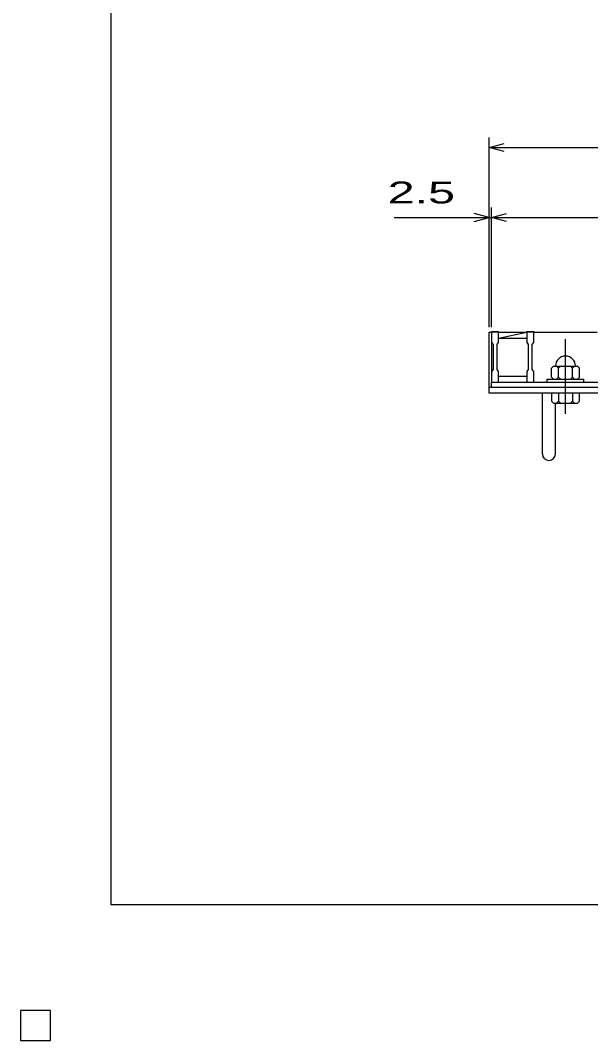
# Model space of a CAD drawing. Units: millimetres, scale not verified. Extents: x -1820 to 1731, y -1282 to 1054.
# Drawn here: x -1820 to -1249, y -1282 to -260 of the extents above; entities that cross this region are included whole.
import ezdxf
from ezdxf.enums import TextEntityAlignment as Align

# ---------------------------------------------------------------- set-up
doc = ezdxf.new("R2010")
doc.units = ezdxf.units.MM
doc.header["$LTSCALE"] = 10
doc.linetypes.add('CHAIN', pattern=[18.5, 12, -1.5, 3.5, -1.5])
for name, color, linetype, lineweight in [('0_2', 150, 'Continuous', 25), ('16', 3, 'Continuous', 25), ('19', 6, 'Continuous', 25), ('22', 4, 'Continuous', 25)]:
    doc.layers.add(name, color=color, linetype=linetype, lineweight=lineweight)
doc.styles.add('ベクトル', font='')
doc.styles.get('ベクトル').set_extended_font_data('ベクトル')

msp = doc.modelspace()

# ---------------------------------------------------------------- linework, layer by layer
at = {"layer": '0_2'}
for p, q in [((-1729, -1146.5), (-1729, 1053.5)), ((1731, -1146.5), (-1729, -1146.5))]:
    msp.add_line(p, q, dxfattribs=at)
at = {"layer": '16'}
for p, q in [((-1348, -572.5), (-1348, -571.8)), ((-1348, -571.8), (-1341, -571.8)), ((-1348, -572.5), (-1348, -583)), ((-1341, -572.5), (-1348, -572.5)), ((-1348, -572.5), (-1348, -616.5)), ((-1341, -571.8), (-1341, -572.5)), ((-1341, -583), (-1341, -572.5)), ((-1341, -572.5), (-1312.7, -572.5)), ((-1341, -578.5), (-1312.7, -572.5)), ((-1312.7, -572.5), (-1312.7, -571.8)), ((-1312.7, -571.8), (-1305.7, -571.8)), ((-1312.7, -572.5), (-1312.7, -583)), ((-1305.7, -572.5), (-1312.7, -572.5)), ((-1305.7, -571.8), (-1305.7, -572.5)), ((-1305.7, -583), (-1305.7, -572.5)), ((-1305.7, -572.5), (-1242.1, -572.5)), ((-1341, -578.5), (-1312.7, -578.5)), ((-1348, -583), (-1346.5, -585)), ((-1346.5, -585), (-1346.5, -610)), ((-1342.5, -585), (-1341, -583)), ((-1342.5, -610), (-1342.5, -585)), ((-1312.7, -583), (-1311.2, -585)), ((-1311.2, -585), (-1311.2, -610)), ((-1307.2, -585), (-1305.7, -583)), ((-1307.2, -610), (-1307.2, -585)), ((-1346.5, -610), (-1348, -612)), ((-1348, -612), (-1348, -622.5)), ((-1341, -612), (-1342.5, -610)), ((-1341, -622.5), (-1341, -612)), ((-1311.2, -610), (-1312.7, -612)), ((-1312.7, -612), (-1312.7, -622.5)), ((-1305.7, -612), (-1307.2, -610)), ((-1305.7, -622.5), (-1305.7, -612)), ((-1285.9, -606.5), (-1287.9, -608.5)), ((-1287.9, -617.5), (-1287.9, -608.5)), ((-1285.9, -606.5), (-1261.9, -606.5)), ((-1280.9, -608.5), (-1282.9, -606.5)), ((-1280.9, -608.5), (-1278.9, -606.5)), ((-1280.9, -617.5), (-1280.9, -608.5)), ((-1266.9, -608.5), (-1268.9, -606.5)), ((-1266.9, -608.5), (-1264.9, -606.5)), ((-1266.9, -617.5), (-1266.9, -608.5)), ((-1259.9, -608.5), (-1261.9, -606.5)), ((-1259.9, -617.5), (-1259.9, -608.5)), ((-1348, -622.5), (-1341, -622.5)), ((-1348, -622.5), (-353, -622.5)), ((-1348, -627.5), (-1348, -622.5)), ((-1341, -616.5), (-1312.7, -616.5)), ((-1312.7, -622.5), (-1305.7, -622.5)), ((-1305.7, -622.5), (-1242.1, -622.5)), ((-1292.4, -622.5), (-1292.4, -619.5)), ((-1292.4, -619.5), (-1255.4, -619.5)), ((-1292.4, -622.5), (-1255.4, -622.5)), ((-1287.9, -617.5), (-1285.9, -619.5)), ((-1282.9, -619.5), (-1280.9, -617.5)), ((-1280.9, -617.5), (-1278.9, -619.5)), ((-1268.9, -619.5), (-1266.9, -617.5)), ((-1266.9, -617.5), (-1264.9, -619.5)), ((-1261.9, -619.5), (-1259.9, -617.5)), ((-1255.4, -622.5), (-1255.4, -619.5)), ((-1348, -627.5), (-353, -627.5)), ((-1790, -1252.5), (-1820, -1252.5)), ((-1820, -1252.5), (-1820, -1282.5)), ((-1790, -1252.5), (-1820, -1252.5)), ((-1820, -1252.5), (-1820, -1282.5)), ((-1790, -1252.5), (-1820, -1252.5)), ((-1820, -1252.5), (-1820, -1282.5)), ((-1790, -1252.5), (-1820, -1252.5)), ((-1820, -1252.5), (-1820, -1282.5)), ((-1790, -1252.5), (-1820, -1252.5)), ((-1820, -1252.5), (-1820, -1282.5)), ((-1790, -1282.5), (-1790, -1252.5)), ((-1790, -1282.5), (-1790, -1252.5)), ((-1790, -1282.5), (-1790, -1252.5)), ((-1790, -1282.5), (-1790, -1252.5)), ((-1790, -1282.5), (-1790, -1252.5)), ((-1820, -1282.5), (-1790, -1282.5)), ((-1820, -1282.5), (-1790, -1282.5)), ((-1820, -1282.5), (-1790, -1282.5)), ((-1820, -1282.5), (-1790, -1282.5)), ((-1820, -1282.5), (-1790, -1282.5))]:
    msp.add_line(p, q, dxfattribs=at)
at = {"layer": '16', "linetype": 'CHAIN'}
msp.add_line((-1273.9, -654.5), (-1273.9, -579.5), dxfattribs=at)
at = {"layer": '16'}
msp.add_arc((-1273.9, -606.5), 10, 0, 180, dxfattribs=at)
at = {"layer": '19'}
for p, q in [((-1350.5, -627.5), (-1350.5, -572.5)), ((-1350.5, -572.5), (-1348, -572.5)), ((-1350.5, -627.5), (-350.5, -627.5)), ((-1350.5, -633.5), (-1350.5, -627.5)), ((-350.5, -633.5), (-1350.5, -633.5)), ((-1297, -694.61), (-1297, -633.5)), ((-1287.9, -633.5), (-1287.9, -641.5)), ((-1259.9, -633.5), (-1287.9, -633.5)), ((-1280.9, -633.5), (-1280.9, -641.5)), ((-1266.9, -633.5), (-1266.9, -641.5)), ((-1259.9, -641.5), (-1259.9, -633.5)), ((-1287.9, -641.5), (-1285.9, -643.5)), ((-1285.9, -643.5), (-1261.9, -643.5)), ((-1284, -694.61), (-1284, -643.5)), ((-1280.9, -641.5), (-1282.9, -643.5)), ((-1278.9, -643.5), (-1280.9, -641.5)), ((-1266.9, -641.5), (-1268.9, -643.5)), ((-1264.9, -643.5), (-1266.9, -641.5)), ((-1261.9, -643.5), (-1259.9, -641.5))]:
    msp.add_line(p, q, dxfattribs=at)
msp.add_arc((-1290.5, -694.61), 6.5, 180, 0, dxfattribs=at)
at = {"layer": '22'}
for p, q in [((-1350.5, -567.5), (-1350.5, -377.5)), ((-1350.5, -387.5), (-1335.5, -383.5)), ((-1335.5, -391.5), (-1350.5, -387.5)), ((-1350.5, -387.5), (-350.5, -387.5)), ((-1350.5, -567.5), (-1350.5, -447.5)), ((-1348, -567.5), (-1348, -447.5)), ((-1445.5, -457.5), (-1350.5, -457.5)), ((-1350.5, -457.5), (-1365.5, -453.5)), ((-1365.5, -461.5), (-1350.5, -457.5)), ((-1350.5, -457.5), (-1348, -457.5)), ((-1348, -457.5), (-1333, -453.5)), ((-1333, -461.5), (-1348, -457.5)), ((-1348, -457.5), (-353, -457.5))]:
    msp.add_line(p, q, dxfattribs=at)
at = {"layer": '22', "color": 2}
for p, q in [((-1790, -1252.5), (-1820, -1252.5)), ((-1820, -1252.5), (-1820, -1282.5)), ((-1790, -1252.5), (-1820, -1252.5)), ((-1820, -1252.5), (-1820, -1282.5)), ((-1790, -1252.5), (-1820, -1252.5)), ((-1820, -1252.5), (-1820, -1282.5)), ((-1790, -1282.5), (-1790, -1252.5)), ((-1790, -1282.5), (-1790, -1252.5)), ((-1790, -1282.5), (-1790, -1252.5)), ((-1820, -1282.5), (-1790, -1282.5)), ((-1820, -1282.5), (-1790, -1282.5)), ((-1820, -1282.5), (-1790, -1282.5))]:
    msp.add_line(p, q, dxfattribs=at)

# ---------------------------------------------------------------- texts
at = {"layer": '22', "color": 2, "style": 'ベクトル', "width": 1.65}
msp.add_text(' 2.5 ', height=21.99, dxfattribs=at).set_placement((-1465.5, -432.5), align=Align.MIDDLE_LEFT)

doc.saveas('drawing.dxf')
